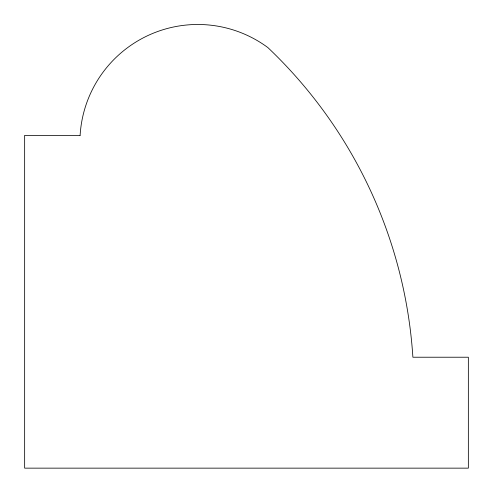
<?xml version="1.0" encoding="UTF-8"?>
<svg xmlns="http://www.w3.org/2000/svg" width="493" height="493" viewBox="0 0 493 493"><rect width="100%" height="100%" fill="white"/><g stroke="black" fill="none" stroke-linecap="round" stroke-linejoin="round"><path stroke-width="0.74" d="M80.112 135.372L24.65 135.372L24.65 468.147L468.35 468.147L468.35 357.222L412.887 357.222A468.51 468.51 0 0 0 267.853 47.562A117.882 117.882 0 0 0 80.112 135.372"/></g></svg>
